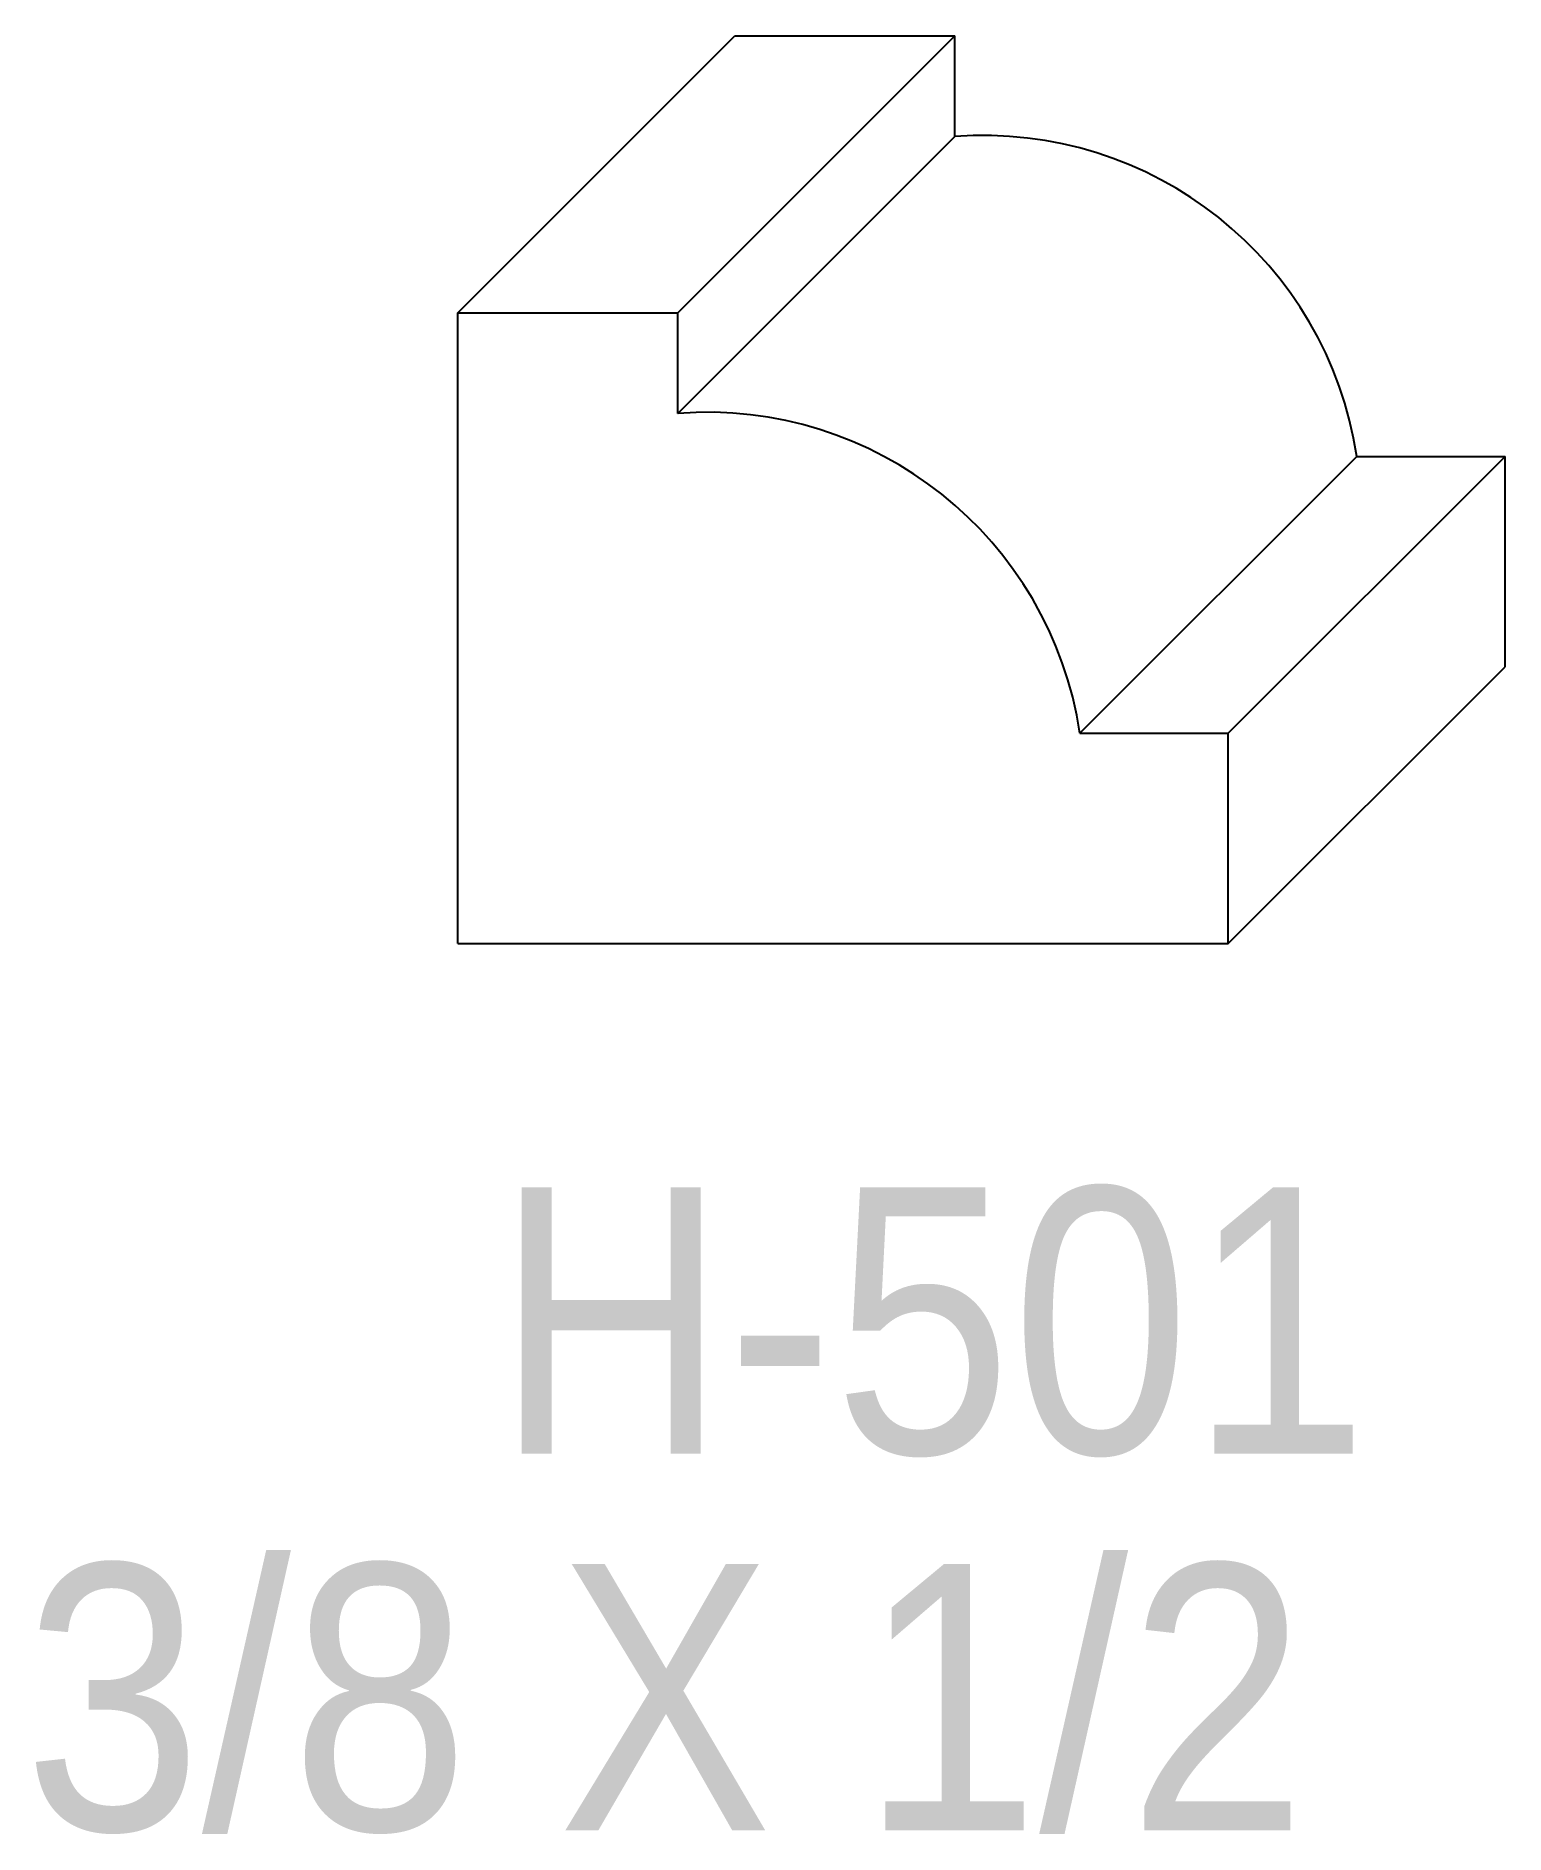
# Model space of a CAD drawing. Extents: x 82.2 to 83.13, y 147.44 to 148.59.
import ezdxf

# ---------------------------------------------------------------- set-up
doc = ezdxf.new("R2010")
doc.units = 0
doc.header["$LTSCALE"] = 5
doc.layers.add('PROFILE', color=7, linetype='CONTINUOUS')
doc.styles.add('TXT', font='TXT', dxfattribs={"height": 3.5})

msp = doc.modelspace()

# ---------------------------------------------------------------- linework, layer by layer
at = {"layer": 'PROFILE', "color": 1, "linetype": 'CONTINUOUS'}
for p, q in [((82.4659, 148.4103), (82.6427, 148.5871)), ((82.6064, 148.4103), (82.7832, 148.5871)), ((82.6427, 148.5871), (82.7832, 148.5871)), ((82.7832, 148.5228), (82.7832, 148.5871)), ((82.6064, 148.3461), (82.7832, 148.5228)), ((82.4659, 148.4103), (82.6064, 148.4103)), ((82.4659, 148.0076), (82.4659, 148.4103)), ((82.6064, 148.3461), (82.6064, 148.4103)), ((82.863, 148.1418), (83.0398, 148.3186)), ((82.9577, 148.1418), (83.1344, 148.3186)), ((83.0398, 148.3186), (83.1344, 148.3186)), ((83.1344, 148.1843), (83.1344, 148.3186)), ((82.9577, 148.0076), (83.1344, 148.1843)), ((82.863, 148.1418), (82.9577, 148.1418)), ((82.9577, 148.0076), (82.9577, 148.1418)), ((82.4659, 148.0076), (82.9577, 148.0076))]:
    msp.add_line(p, q, dxfattribs=at)
for centre, major_axis, start_param, end_param in [((82.8016, 148.2826), (0.2409, 0), 0.149825, 1.647221), ((82.6248, 148.1059), (0, 0.2409), -1.420971, 0.076424)]:
    msp.add_ellipse(centre, major_axis=major_axis, ratio=1, start_param=start_param, end_param=end_param, dxfattribs=at)

# ---------------------------------------------------------------- texts
at = {"layer": 'PROFILE', "color": 1, "linetype": 'CONTINUOUS', "style": 'TXT', "width": 0.9}
for s, p in [('H-501', (82.4899, 147.6818)), ('3/8 X 1/2', (82.1888, 147.4413))]:
    msp.add_text(s, height=0.16996, dxfattribs=at).set_placement(p)

doc.saveas('drawing.dxf')
